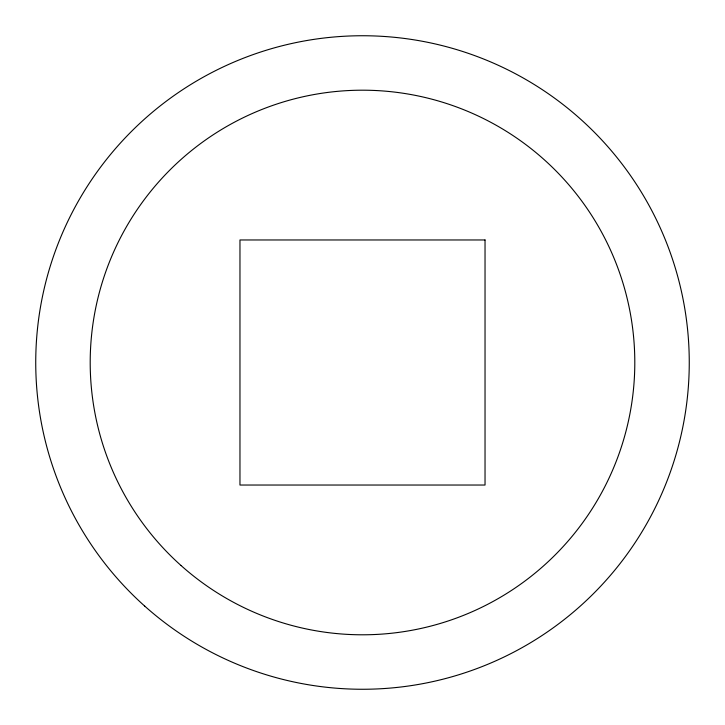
<?xml version="1.0" encoding="UTF-8"?>
<svg xmlns="http://www.w3.org/2000/svg" width="725" height="725" viewBox="0 0 725 725"><rect width="100%" height="100%" fill="white"/><g stroke="black" fill="none" stroke-linecap="round" stroke-linejoin="round"><path stroke-width="1.09" d="M485.034 239.966L239.966 239.966L239.966 485.034L485.034 485.034L485.034 239.966M144.701 606.091A326.757 326.757 0 0 0 682.352 429.318A326.757 326.757 0 0 0 260.438 52.091A326.757 326.757 0 0 0 144.701 606.091M181.005 565.491A272.301 272.301 0 0 0 629.046 418.18A272.301 272.301 0 0 0 277.448 103.82A272.301 272.301 0 0 0 181.005 565.491"/></g></svg>
